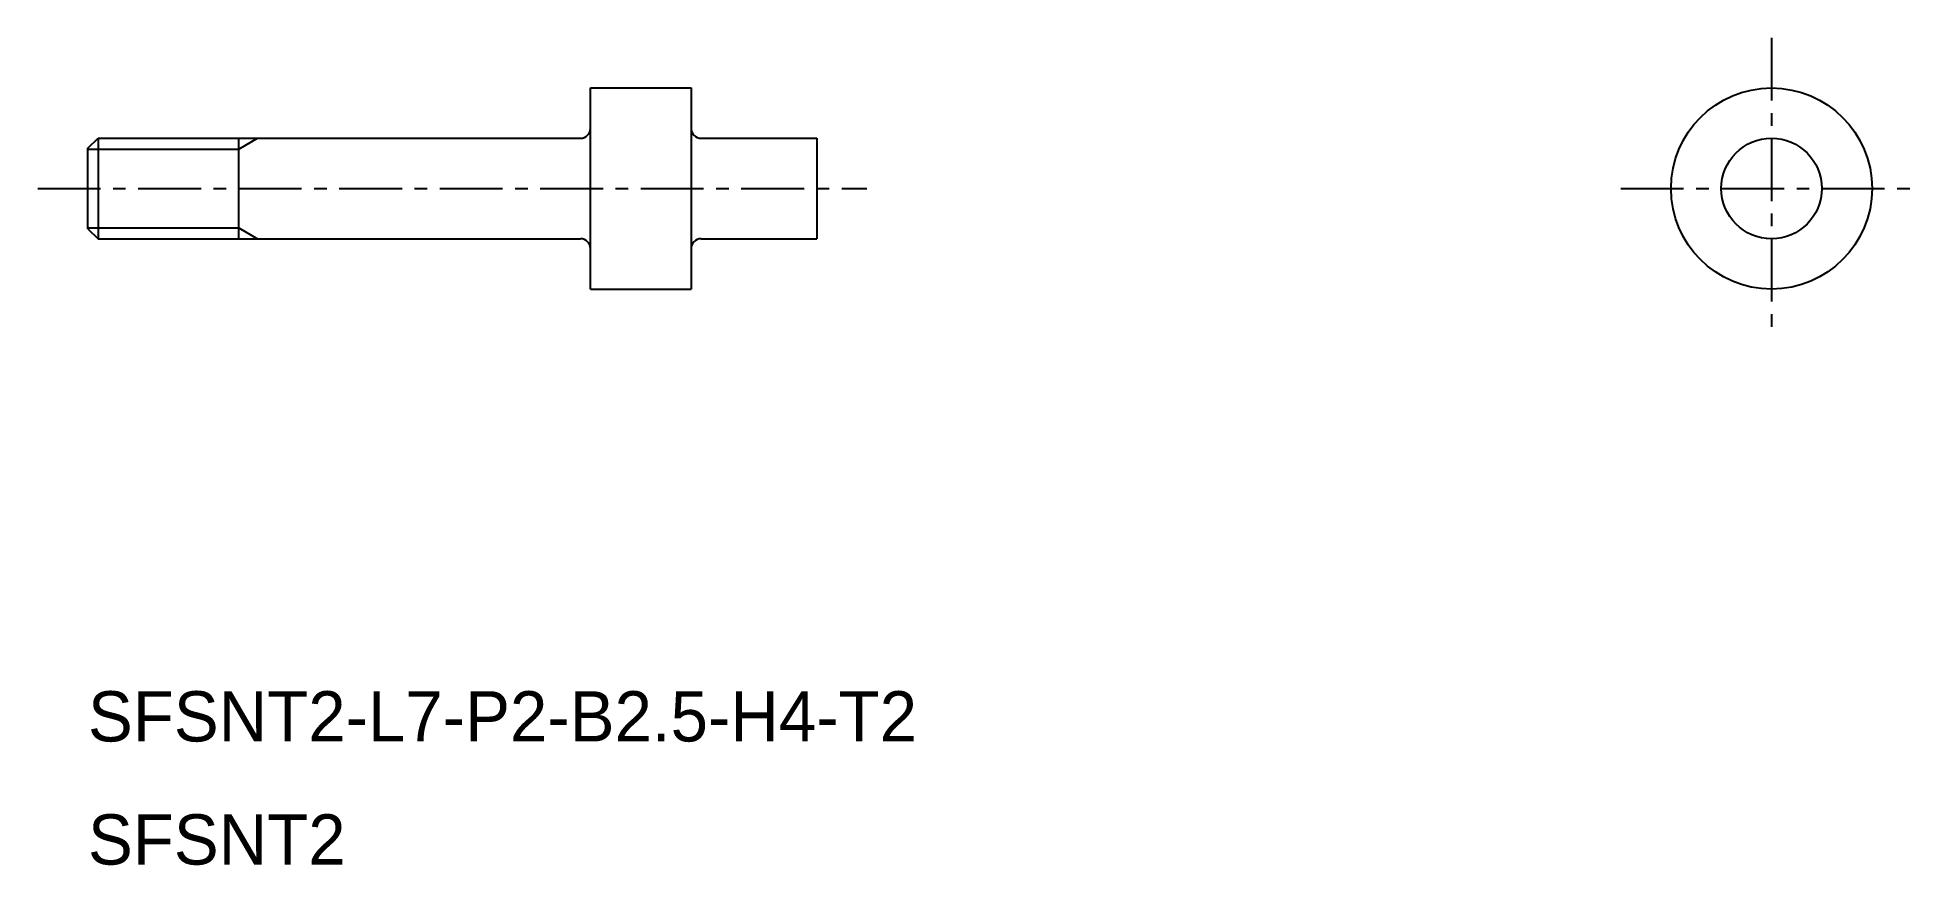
# Model space of a CAD drawing. Extents: x -1119.8 to -1082.3, y -580.5 to -564.1.
import ezdxf

# ---------------------------------------------------------------- set-up
doc = ezdxf.new("R2010")
doc.units = 0
doc.linetypes.add('CENTER', pattern=[2, 1.25, -0.25, 0.25, -0.25])
doc.layers.get('0').update_dxf_attribs({"linetype": 'CONTINUOUS'})
doc.layers.add('CENTER', color=1, linetype='CENTER')

msp = doc.modelspace()

# ---------------------------------------------------------------- linework, layer by layer
at = {"color": 7, "linetype": 'CONTINUOUS'}
for p, q in [((-1108.787, -565.078), (-1106.787, -565.078)), ((-1108.787, -569.078), (-1108.787, -565.078)), ((-1106.787, -565.078), (-1106.787, -569.078)), ((-1118.787, -566.278), (-1118.587, -566.078)), ((-1118.587, -566.078), (-1118.587, -568.078)), ((-1118.587, -566.078), (-1108.987, -566.078)), ((-1115.787, -568.078), (-1115.787, -566.078)), ((-1106.587, -566.078), (-1104.287, -566.078)), ((-1104.287, -566.078), (-1104.287, -568.078)), ((-1118.787, -567.878), (-1118.787, -566.278)), ((-1118.787, -567.878), (-1118.587, -568.078)), ((-1118.587, -568.078), (-1108.987, -568.078)), ((-1106.587, -568.078), (-1104.287, -568.078)), ((-1108.787, -569.078), (-1106.787, -569.078))]:
    msp.add_line(p, q, dxfattribs=at)
at = {"color": 3, "linetype": 'CONTINUOUS'}
for p, q in [((-1115.787, -566.295), (-1115.412, -566.078)), ((-1118.787, -566.295), (-1115.787, -566.295)), ((-1118.787, -567.862), (-1115.787, -567.862)), ((-1115.787, -567.862), (-1115.412, -568.078))]:
    msp.add_line(p, q, dxfattribs=at)
at = {"color": 7, "linetype": 'CONTINUOUS'}
for radius in [2, 1]:
    msp.add_circle((-1085.287, -567.078), radius, dxfattribs=at)
for centre, start, end in [((-1108.987, -565.878), 270, 0), ((-1106.587, -565.878), 180, 270), ((-1108.987, -568.278), 0, 90), ((-1106.587, -568.278), 90, 180)]:
    msp.add_arc(centre, 0.2, start, end, dxfattribs=at)
at = {"layer": 'CENTER', "color": 1, "linetype": 'CENTER'}
for p, q in [((-1085.287, -564.078), (-1085.287, -570.078)), ((-1119.787, -567.078), (-1103.287, -567.078)), ((-1088.287, -567.078), (-1082.287, -567.078))]:
    msp.add_line(p, q, dxfattribs=at)

# ---------------------------------------------------------------- texts
at = {"color": 7, "linetype": 'CONTINUOUS'}
for s, p in [('SFSNT2-L7-P2-B2.5-H4-T2', (-1118.787, -578.078)), ('SFSNT2', (-1118.787, -580.527))]:
    msp.add_text(s, height=1, dxfattribs=at).set_placement(p)

doc.saveas('drawing.dxf')
